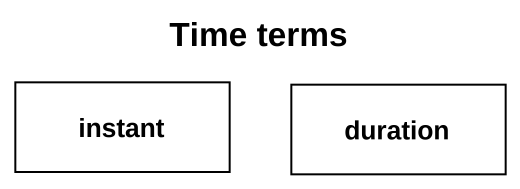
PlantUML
@startuml
title Time terms
hide circle
hide empty members
class instant
class duration
@enduml
